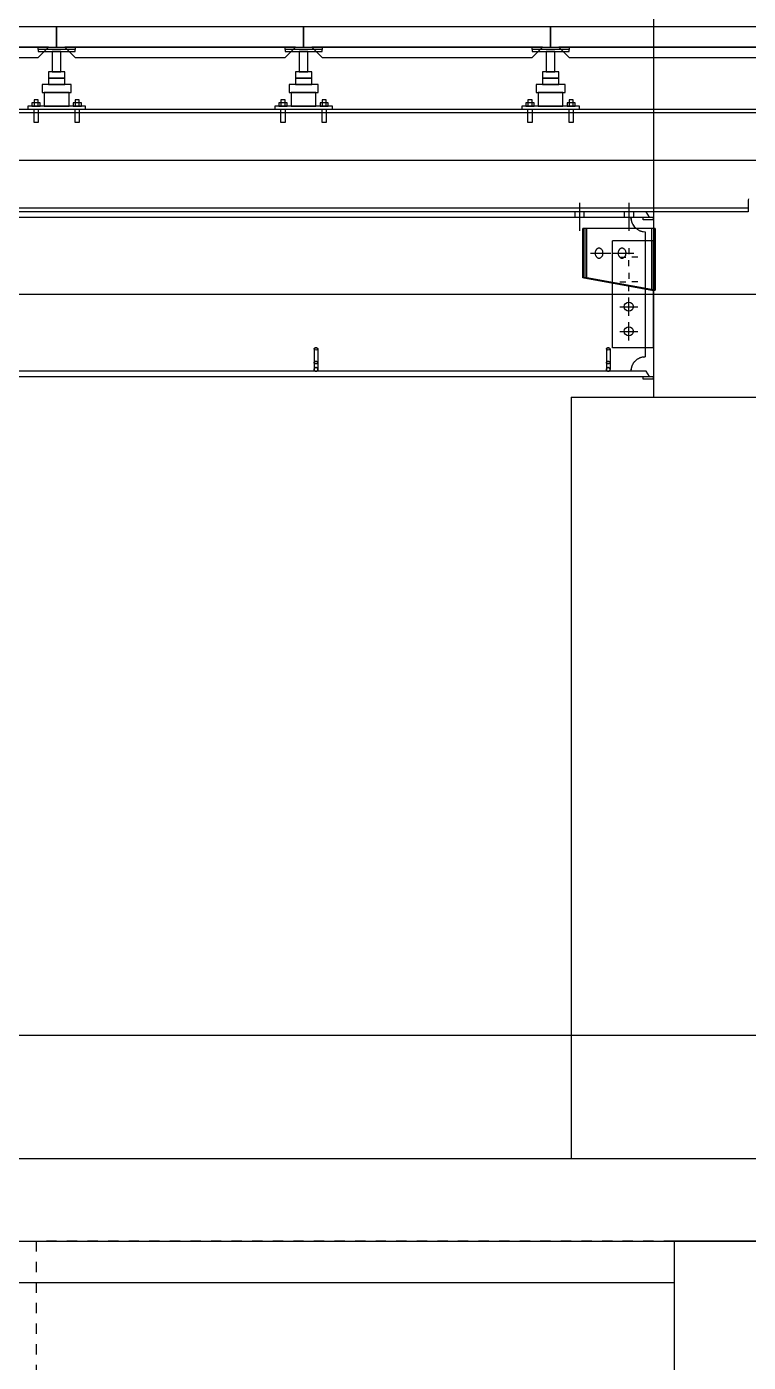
# Model space of a CAD drawing. Header units: millimetres. Extents: x -32710 to 654186, y -254124 to 420220.
# Drawn here: x 237327 to 239080, y 382706 to 385950 of the extents above; entities that cross this region are included whole.
import ezdxf

# ---------------------------------------------------------------- set-up
doc = ezdxf.new("R2010")
doc.units = ezdxf.units.MM
doc.header["$LTSCALE"] = 1000
for name, pattern in [('DXK_LINE_DOT2', [3.9198, 1.9599, -1.9599]), ('DXK_LINE_DOT3', [5.9187, 2.979, -0.9799, 0.9799, -0.9799]), ('TPH12-SEC-@E$0$CENTERK5', [6.916, 6.667, -0.083, 0.083, -0.083]), ('TPH12-SEC-@E$0$DOTK1', [0.1, 0.05, -0.05])]:
    doc.linetypes.add(name, pattern=pattern)
for name, color, linetype in [('MD-20250424-增加TRAY與FS主管位置調整', 7, 'Continuous'), ('Raised Floor', 1, 'Continuous'), ('TPH12-SEC-@E$0$H-SIN', 252, 'TPH12-SEC-@E$0$CENTERK5'), ('TPH12-SEC-@E$0$KABE1', 252, 'Continuous'), ('TPH12-SEC-@E$0$SIAGE3', 252, 'Continuous'), ('TPH12-SEC-@E$0$STEEL3', 252, 'Continuous'), ('TPH12-SEC-@E$0$SUGATA3', 252, 'Continuous'), ('TPH12-SEC-@E$0$SUGATAD', 252, 'TPH12-SEC-@E$0$DOTK1')]:
    doc.layers.add(name, color=color, linetype=linetype)

# ---------------------------------------------------------------- blocks, each defined once
blk = doc.blocks.new('TPH12-SEC-@E')
at = {"layer": 'TPH12-SEC-@E$0$H-SIN'}
for p, q in [((274800, 385950), (45200, 385950)), ((298929.6, 383500), (18729.6, 383500))]:
    blk.add_line(p, q, dxfattribs=at)
at = {"layer": 'TPH12-SEC-@E$0$KABE1'}
for p, q in [((272350, 383200), (188250, 383200)), ((189100, 383000), (272350, 383000))]:
    blk.add_line(p, q, dxfattribs=at)
blk.add_lwpolyline([(238900, 381800), (239500, 381800), (239500, 383000), (238900, 383000)], close=True, dxfattribs=at)
at = {"layer": 'TPH12-SEC-@E$0$SIAGE3'}
blk.add_line((231100, 382900), (238900, 382900), dxfattribs=at)
at = {"layer": 'TPH12-SEC-@E$0$STEEL3'}
blk.add_line((238850, 393725), (238850, 385050), dxfattribs=at)
at = {"layer": 'TPH12-SEC-@E$0$SUGATA3'}
for q in [(238650, 383200), (239750, 385050)]:
    blk.add_line((238650, 385050), q, dxfattribs=at)
at = {"layer": 'TPH12-SEC-@E$0$SUGATAD', "ltscale": 0.5}
blk.add_lwpolyline([(238900, 383000), (237350, 383000), (237350, 381600), (241050, 381600), (241050, 383000), (239500, 383000)], dxfattribs=at)
blk = doc.blocks.new('A$C62b8fcb1')
at = {"color": 8, "linetype": 'DXK_LINE_DOT2'}
for p, q in [((-41295, 2534), (-32905, 2534)), ((-32905, 2525), (-41295, 2525)), ((-33019.5, 2316.1), (-33020, 2313)), ((-33020, 2313), (-33020, 2284)), ((-33020, 2293), (-41180, 2293)), ((-33304.6, 2266), (-33305, 2271)), ((-33020, 2284), (-33267.5, 2284)), ((-33250, 2265), (-33250, 2271)), ((-33419.4, 2244), (-33419.4, 2124)), ((-33246.3, 2244), (-33419.4, 2244)), ((-33412, 2124), (-33412, 2244)), ((-33253.7, 2094), (-33253.7, 2244)), ((-33246.3, 2244), (-33246.3, 2094)), ((-33350, 1954), (-33350, 2214)), ((-33250, 2214), (-33350, 2214)), ((-33275, 2236.4), (-33270, 2236)), ((-33270, 2236), (-33270, 2096.9)), ((-33250, 1954), (-33250, 2214)), ((-33403.1, 2184), (-33357.1, 2184)), ((-33347.9, 2184), (-33301.9, 2184)), ((-33419.4, 2124), (-33253.7, 2094)), ((-33419.4, 2124), (-33412, 2124)), ((-33246.3, 2094), (-33412, 2124)), ((-33253.7, 2094), (-33246.3, 2094)), ((-34074.2, 1952.6), (-34074.5, 1951.5)), ((-34074.5, 1951.5), (-34074.5, 1901.5)), ((-34074.2, 1950.4), (-34074.5, 1951.5)), ((-34073.2, 1953.5), (-34074.2, 1952.6)), ((-34073.2, 1949.5), (-34074.2, 1950.4)), ((-34071.7, 1954.2), (-34073.2, 1953.5)), ((-34071.7, 1948.8), (-34073.2, 1949.5)), ((-34070, 1954.4), (-34071.7, 1954.2)), ((-34070, 1948.6), (-34071.7, 1948.8)), ((-34068.3, 1954.2), (-34070, 1954.4)), ((-34068.3, 1948.8), (-34070, 1948.6)), ((-34066.8, 1953.5), (-34068.3, 1954.2)), ((-34066.8, 1949.5), (-34068.3, 1948.8)), ((-34065.8, 1952.6), (-34066.8, 1953.5)), ((-34065.8, 1950.4), (-34066.8, 1949.5)), ((-34065.5, 1951.5), (-34065.8, 1952.6)), ((-34065.5, 1951.5), (-34065.8, 1950.4)), ((-34065.5, 1951.5), (-34065.5, 1901.5)), ((-33364.2, 1952.6), (-33364.5, 1951.5)), ((-33364.2, 1950.4), (-33364.5, 1951.5)), ((-33364.5, 1951.5), (-33364.5, 1901.5)), ((-33363.2, 1953.5), (-33364.2, 1952.6)), ((-33363.2, 1949.5), (-33364.2, 1950.4)), ((-33361.7, 1954.2), (-33363.2, 1953.5)), ((-33361.7, 1948.8), (-33363.2, 1949.5)), ((-33360, 1954.4), (-33361.7, 1954.2)), ((-33360, 1948.6), (-33361.7, 1948.8)), ((-33358.3, 1954.2), (-33360, 1954.4)), ((-33358.3, 1948.8), (-33360, 1948.6)), ((-33356.8, 1953.5), (-33358.3, 1954.2)), ((-33356.8, 1949.5), (-33358.3, 1948.8)), ((-33355.8, 1952.6), (-33356.8, 1953.5)), ((-33355.8, 1950.4), (-33356.8, 1949.5)), ((-33355.5, 1951.5), (-33355.8, 1952.6)), ((-33355.5, 1951.5), (-33355.8, 1950.4)), ((-33355.5, 1951.5), (-33355.5, 1901.5)), ((-33270, 1954), (-33350, 1954)), ((-34074.2, 1919), (-34074.5, 1917.9)), ((-34074.2, 1916.8), (-34074.5, 1917.9)), ((-34073.2, 1920), (-34074.2, 1919)), ((-34073.2, 1915.9), (-34074.2, 1916.8)), ((-34071.7, 1920.6), (-34073.2, 1920)), ((-34071.7, 1915.3), (-34073.2, 1915.9)), ((-34070, 1920.8), (-34071.7, 1920.6)), ((-34070, 1915), (-34071.7, 1915.3)), ((-34068.3, 1920.6), (-34070, 1920.8)), ((-34068.3, 1915.3), (-34070, 1915)), ((-34066.8, 1920), (-34068.3, 1920.6)), ((-34066.8, 1915.9), (-34068.3, 1915.3)), ((-34065.8, 1919), (-34066.8, 1920)), ((-34065.8, 1916.8), (-34066.8, 1915.9)), ((-34065.5, 1917.9), (-34065.8, 1919)), ((-34065.5, 1917.9), (-34065.8, 1916.8)), ((-33364.2, 1919), (-33364.5, 1917.9)), ((-33364.2, 1916.8), (-33364.5, 1917.9)), ((-33363.2, 1920), (-33364.2, 1919)), ((-33363.2, 1915.9), (-33364.2, 1916.8)), ((-33361.7, 1920.6), (-33363.2, 1920)), ((-33361.7, 1915.3), (-33363.2, 1915.9)), ((-33360, 1920.8), (-33361.7, 1920.6)), ((-33360, 1915), (-33361.7, 1915.3)), ((-33358.3, 1920.6), (-33360, 1920.8)), ((-33358.3, 1915.3), (-33360, 1915)), ((-33356.8, 1920), (-33358.3, 1920.6)), ((-33356.8, 1915.9), (-33358.3, 1915.3)), ((-33355.8, 1919), (-33356.8, 1920)), ((-33355.8, 1916.8), (-33356.8, 1915.9)), ((-33355.5, 1917.9), (-33355.8, 1919)), ((-33355.5, 1917.9), (-33355.8, 1916.8)), ((-33275, 1931.6), (-33270, 1932)), ((-34074.5, 1901.5), (-34074.2, 1903.2)), ((-34074.5, 1901.5), (-34074.2, 1899.8)), ((-34074.2, 1903.2), (-34073.2, 1904.7)), ((-34074.2, 1899.8), (-34073.2, 1898.3)), ((-34073.2, 1904.7), (-34071.7, 1905.7)), ((-34073.2, 1898.3), (-34071.7, 1897.3)), ((-34071.7, 1905.7), (-34070, 1906)), ((-34071.7, 1897.3), (-34070, 1897)), ((-34070, 1906), (-34068.3, 1905.7)), ((-34070, 1897), (-34068.3, 1897.3)), ((-34068.3, 1905.7), (-34066.8, 1904.7)), ((-34068.3, 1897.3), (-34066.8, 1898.3)), ((-34066.8, 1904.7), (-34065.8, 1903.2)), ((-34066.8, 1898.3), (-34065.8, 1899.8)), ((-34065.8, 1903.2), (-34065.5, 1901.5)), ((-34065.8, 1899.8), (-34065.5, 1901.5)), ((-33364.5, 1901.5), (-33364.2, 1903.2)), ((-33364.5, 1901.5), (-33364.2, 1899.8)), ((-33364.2, 1903.2), (-33363.2, 1904.7)), ((-33364.2, 1899.8), (-33363.2, 1898.3)), ((-33363.2, 1904.7), (-33361.7, 1905.7)), ((-33363.2, 1898.3), (-33361.7, 1897.3)), ((-33361.7, 1905.7), (-33360, 1906)), ((-33361.7, 1897.3), (-33360, 1897)), ((-33360, 1906), (-33358.3, 1905.7)), ((-33360, 1897), (-33358.3, 1897.3)), ((-33358.3, 1905.7), (-33358.1, 1905.6)), ((-33358.1, 1905.6), (-33358.3, 1905.7)), ((-33358.3, 1897.3), (-33356.8, 1898.3)), ((-33358.1, 1905.6), (-33356.8, 1904.7)), ((-33356.8, 1904.7), (-33355.8, 1903.2)), ((-33356.8, 1898.3), (-33355.8, 1899.8)), ((-33355.8, 1903.2), (-33355.5, 1901.5)), ((-33355.8, 1899.8), (-33355.5, 1901.5)), ((-33305, 1897), (-33304.6, 1902)), ((-33250, 1878), (-33250, 1884))]:
    blk.add_line(p, q, dxfattribs=at)
at = {"color": 8, "linetype": 'Continuous'}
for p, q in [((-41295, 2534), (-32905, 2534)), ((-32905, 2525), (-41295, 2525)), ((-33430, 2306), (-33430, 2238)), ((-33310, 2306), (-33310, 2238)), ((-33019.5, 2316.1), (-33020, 2313)), ((-33020, 2313), (-33020, 2284)), ((-33020, 2293), (-41180, 2293)), ((-33020, 2284), (-35600, 2284)), ((-35590, 2271), (-33260, 2271)), ((-33267.5, 2284), (-35582.5, 2284)), ((-33441, 2284), (-33441, 2271)), ((-33419, 2284), (-33419, 2271)), ((-33321, 2284), (-33321, 2271)), ((-33305, 2271), (-33304.6, 2266)), ((-33299, 2284), (-33299, 2271)), ((-33275, 2265), (-33275, 2271)), ((-33275, 2271), (-33250, 2271)), ((-33260, 2271), (-33267.5, 2284)), ((-33421.5, 2124), (-33421.5, 2244)), ((-33246.5, 2244), (-33421.5, 2244)), ((-33414.3, 2244), (-33414.3, 2124)), ((-33250, 2265), (-33275, 2265)), ((-33246.5, 2094), (-33246.5, 2244)), ((-33398.5, 2184), (-33353.5, 2184)), ((-33391.7, 2186.3), (-33391.9, 2185.2)), ((-33391.9, 2185.2), (-33391.9, 2184)), ((-33391.9, 2184), (-33391.9, 2182.8)), ((-33391.9, 2182.8), (-33391.7, 2181.7)), ((-33391.5, 2187.5), (-33391.7, 2186.3)), ((-33391.7, 2181.7), (-33391.5, 2180.5)), ((-33391.2, 2188.6), (-33391.5, 2187.5)), ((-33391.5, 2180.5), (-33391.2, 2179.4)), ((-33390.8, 2189.7), (-33391.2, 2188.6)), ((-33391.2, 2179.4), (-33390.8, 2178.3)), ((-33390.3, 2190.7), (-33390.8, 2189.7)), ((-33390.8, 2178.3), (-33390.3, 2177.3)), ((-33389.7, 2191.6), (-33390.3, 2190.7)), ((-33390.3, 2177.3), (-33389.7, 2176.4)), ((-33389.1, 2192.5), (-33389.7, 2191.6)), ((-33389.7, 2176.4), (-33389.1, 2175.5)), ((-33388.4, 2193.3), (-33389.1, 2192.5)), ((-33389.1, 2175.5), (-33388.4, 2174.7)), ((-33387.7, 2194), (-33388.4, 2193.3)), ((-33388.4, 2174.7), (-33387.7, 2174)), ((-33386.8, 2194.6), (-33387.7, 2194)), ((-33387.7, 2174), (-33386.8, 2173.4)), ((-33386, 2195.1), (-33386.8, 2194.6)), ((-33385.1, 2195.5), (-33386, 2195.1)), ((-33384.2, 2195.8), (-33385.1, 2195.5)), ((-33383.3, 2195.9), (-33384.2, 2195.8)), ((-33382.3, 2196), (-33383.3, 2195.9)), ((-33381.4, 2195.9), (-33382.3, 2196)), ((-33380.5, 2195.8), (-33381.4, 2195.9)), ((-33379.5, 2195.5), (-33380.5, 2195.8)), ((-33378.7, 2195.1), (-33379.5, 2195.5)), ((-33377.8, 2194.6), (-33378.7, 2195.1)), ((-33377, 2194), (-33377.8, 2194.6)), ((-33377.8, 2173.4), (-33377, 2174)), ((-33376.2, 2193.3), (-33377, 2194)), ((-33377, 2174), (-33376.2, 2174.7)), ((-33375.5, 2192.5), (-33376.2, 2193.3)), ((-33376.2, 2174.7), (-33375.5, 2175.5)), ((-33374.9, 2191.6), (-33375.5, 2192.5)), ((-33375.5, 2175.5), (-33374.9, 2176.4)), ((-33374.3, 2190.7), (-33374.9, 2191.6)), ((-33374.9, 2176.4), (-33374.3, 2177.3)), ((-33373.9, 2189.7), (-33374.3, 2190.7)), ((-33374.3, 2177.3), (-33373.9, 2178.3)), ((-33373.5, 2188.6), (-33373.9, 2189.7)), ((-33373.9, 2178.3), (-33373.5, 2179.4)), ((-33373.1, 2187.5), (-33373.5, 2188.6)), ((-33373.5, 2179.4), (-33373.1, 2180.5)), ((-33372.9, 2186.3), (-33373.1, 2187.5)), ((-33373.1, 2180.5), (-33372.9, 2181.7)), ((-33372.8, 2185.2), (-33372.9, 2186.3)), ((-33372.9, 2181.7), (-33372.8, 2182.8)), ((-33372.7, 2184), (-33372.8, 2185.2)), ((-33372.8, 2182.8), (-33372.7, 2184)), ((-33342.5, 2184), (-33297.5, 2184)), ((-33335.9, 2185.2), (-33336, 2184)), ((-33336, 2184), (-33335.9, 2182.8)), ((-33335.8, 2186.3), (-33335.9, 2185.2)), ((-33335.9, 2182.8), (-33335.8, 2181.7)), ((-33335.6, 2187.5), (-33335.8, 2186.3)), ((-33335.8, 2181.7), (-33335.6, 2180.5)), ((-33335.2, 2188.6), (-33335.6, 2187.5)), ((-33335.6, 2180.5), (-33335.2, 2179.4)), ((-33334.8, 2189.7), (-33335.2, 2188.6)), ((-33335.2, 2179.4), (-33334.8, 2178.3)), ((-33334.4, 2190.7), (-33334.8, 2189.7)), ((-33334.8, 2178.3), (-33334.4, 2177.3)), ((-33333.8, 2191.6), (-33334.4, 2190.7)), ((-33334.4, 2177.3), (-33333.8, 2176.4)), ((-33333.2, 2192.5), (-33333.8, 2191.6)), ((-33333.8, 2176.4), (-33333.2, 2175.5)), ((-33332.5, 2193.3), (-33333.2, 2192.5)), ((-33333.2, 2175.5), (-33332.5, 2174.7)), ((-33331.7, 2194), (-33332.5, 2193.3)), ((-33332.5, 2174.7), (-33331.7, 2174)), ((-33332, 2174), (-33317.3, 2174)), ((-33330.9, 2194.6), (-33331.7, 2194)), ((-33331.7, 2174), (-33330.9, 2173.4)), ((-33330, 2195.1), (-33330.9, 2194.6)), ((-33329.2, 2195.5), (-33330, 2195.1)), ((-33328.2, 2195.8), (-33329.2, 2195.5)), ((-33327.3, 2195.9), (-33328.2, 2195.8)), ((-33326.4, 2196), (-33327.3, 2195.9)), ((-33325.4, 2195.9), (-33326.4, 2196)), ((-33324.5, 2195.8), (-33325.4, 2195.9)), ((-33323.6, 2195.5), (-33324.5, 2195.8)), ((-33322.7, 2195.1), (-33323.6, 2195.5)), ((-33321.9, 2194.6), (-33322.7, 2195.1)), ((-33321.1, 2194), (-33321.9, 2194.6)), ((-33321.9, 2173.4), (-33321.1, 2174)), ((-33320.3, 2193.3), (-33321.1, 2194)), ((-33321.1, 2174), (-33320.3, 2174.7)), ((-33319.6, 2192.5), (-33320.3, 2193.3)), ((-33320.3, 2174.7), (-33319.6, 2175.5)), ((-33319, 2191.6), (-33319.6, 2192.5)), ((-33319.6, 2175.5), (-33319, 2176.4)), ((-33318.4, 2190.7), (-33319, 2191.6)), ((-33319, 2176.4), (-33318.4, 2177.3)), ((-33317.9, 2189.7), (-33318.4, 2190.7)), ((-33318.4, 2177.3), (-33317.9, 2178.3)), ((-33317.5, 2188.6), (-33317.9, 2189.7)), ((-33317.9, 2178.3), (-33317.5, 2179.4)), ((-33317.2, 2187.5), (-33317.5, 2188.6)), ((-33317.5, 2179.4), (-33317.2, 2180.5)), ((-33317, 2186.3), (-33317.2, 2187.5)), ((-33317.2, 2180.5), (-33317, 2181.7)), ((-33316.8, 2185.2), (-33317, 2186.3)), ((-33317, 2181.7), (-33316.8, 2182.8)), ((-33316.8, 2184), (-33316.8, 2185.2)), ((-33316.8, 2182.8), (-33316.8, 2184)), ((-33310, 2196), (-33310, 2181.3)), ((-33288, 2174), (-33302.7, 2174)), ((-33386.8, 2173.4), (-33386, 2172.9)), ((-33386, 2172.9), (-33385.1, 2172.5)), ((-33385.1, 2172.5), (-33384.2, 2172.2)), ((-33384.2, 2172.2), (-33383.3, 2172.1)), ((-33383.3, 2172.1), (-33382.3, 2172)), ((-33382.3, 2172), (-33381.4, 2172.1)), ((-33381.4, 2172.1), (-33380.5, 2172.2)), ((-33380.5, 2172.2), (-33379.5, 2172.5)), ((-33379.5, 2172.5), (-33378.7, 2172.9)), ((-33378.7, 2172.9), (-33377.8, 2173.4)), ((-33330.9, 2173.4), (-33330, 2172.9)), ((-33330, 2172.9), (-33329.2, 2172.5)), ((-33329.2, 2172.5), (-33328.2, 2172.2)), ((-33328.2, 2172.2), (-33327.3, 2172.1)), ((-33327.3, 2172.1), (-33326.4, 2172)), ((-33326.4, 2172), (-33325.4, 2172.1)), ((-33325.4, 2172.1), (-33324.5, 2172.2)), ((-33324.5, 2172.2), (-33323.6, 2172.5)), ((-33323.6, 2172.5), (-33322.7, 2172.9)), ((-33322.7, 2172.9), (-33321.9, 2173.4)), ((-33310, 2152), (-33310, 2166.7)), ((-33414.3, 2124), (-33421.5, 2124)), ((-33253.7, 2094), (-33421.5, 2124)), ((-33414.3, 2124), (-33246.5, 2094)), ((-33332, 2114), (-33317.3, 2114)), ((-33310, 2136), (-33310, 2121.3)), ((-33288, 2114), (-33302.7, 2114)), ((-33310, 2092), (-33310, 2106.7)), ((-33270, 2096.9), (-33270, 1932)), ((-33246.5, 2094), (-33253.7, 2094)), ((-33332, 2054), (-33288, 2054)), ((-33310, 2032), (-33310, 2076)), ((-33310, 1972), (-33310, 2016)), ((-33332, 1994), (-33288, 1994)), ((-34074.5, 1951.5), (-34074.2, 1952.6)), ((-34074.5, 1951.5), (-34074.5, 1901.5)), ((-34074.2, 1952.6), (-34073.2, 1953.5)), ((-34073.2, 1953.5), (-34071.7, 1954.2)), ((-34071.7, 1954.2), (-34070, 1954.4)), ((-34070, 1954.4), (-34068.3, 1954.2)), ((-34068.3, 1954.2), (-34066.8, 1953.5)), ((-34066.8, 1953.5), (-34065.8, 1952.6)), ((-34065.8, 1952.6), (-34065.5, 1951.5)), ((-34065.5, 1951.5), (-34065.5, 1901.5)), ((-33364.5, 1951.5), (-33364.2, 1952.6)), ((-33364.5, 1951.5), (-33364.5, 1901.5)), ((-33364.2, 1952.6), (-33363.2, 1953.5)), ((-33363.2, 1953.5), (-33361.7, 1954.2)), ((-33361.7, 1954.2), (-33360, 1954.4)), ((-33360, 1954.4), (-33358.3, 1954.2)), ((-33358.3, 1954.2), (-33356.8, 1953.5)), ((-33356.8, 1953.5), (-33355.8, 1952.6)), ((-33355.8, 1952.6), (-33355.5, 1951.5)), ((-33355.5, 1951.5), (-33355.5, 1901.5)), ((-33250, 1954), (-33270, 1954)), ((-34074.5, 1917.9), (-34074.2, 1919)), ((-34074.2, 1919), (-34073.2, 1920)), ((-34073.2, 1920), (-34071.7, 1920.6)), ((-34071.7, 1920.6), (-34070, 1920.8)), ((-34070, 1920.8), (-34068.3, 1920.6)), ((-34068.3, 1920.6), (-34066.8, 1920)), ((-34066.8, 1920), (-34065.8, 1919)), ((-34065.8, 1919), (-34065.5, 1917.9)), ((-33364.5, 1917.9), (-33364.2, 1919)), ((-33364.2, 1919), (-33363.2, 1920)), ((-33363.2, 1920), (-33361.7, 1920.6)), ((-33361.7, 1920.6), (-33360, 1920.8)), ((-33360, 1920.8), (-33358.3, 1920.6)), ((-33358.3, 1920.6), (-33356.8, 1920)), ((-33356.8, 1920), (-33355.8, 1919)), ((-33355.8, 1919), (-33355.5, 1917.9)), ((-33270, 1932), (-33275, 1931.6)), ((-35590, 1884), (-33260, 1884)), ((-33267.5, 1897), (-35582.5, 1897)), ((-34074.2, 1899.8), (-34074.5, 1901.5)), ((-34073.2, 1898.3), (-34074.2, 1899.8)), ((-34071.7, 1897.3), (-34073.2, 1898.3)), ((-34070, 1897), (-34071.7, 1897.3)), ((-34068.3, 1897.3), (-34070, 1897)), ((-34066.8, 1898.3), (-34068.3, 1897.3)), ((-34065.8, 1899.8), (-34066.8, 1898.3)), ((-34065.5, 1901.5), (-34065.8, 1899.8)), ((-33364.2, 1899.8), (-33364.5, 1901.5)), ((-33363.2, 1898.3), (-33364.2, 1899.8)), ((-33361.7, 1897.3), (-33363.2, 1898.3)), ((-33360, 1897), (-33361.7, 1897.3)), ((-33358.3, 1897.3), (-33360, 1897)), ((-33356.8, 1898.3), (-33358.3, 1897.3)), ((-33355.8, 1899.8), (-33356.8, 1898.3)), ((-33355.5, 1901.5), (-33355.8, 1899.8)), ((-33304.6, 1902), (-33305, 1897)), ((-33275, 1878), (-33275, 1884)), ((-33275, 1884), (-33250, 1884)), ((-33260, 1884), (-33267.5, 1897)), ((-33250, 1878), (-33275, 1878))]:
    blk.add_line(p, q, dxfattribs=at)
at = {"color": 8, "linetype": 'DXK_LINE_DOT3'}
for p, q in [((-33200, 2409), (-41600, 2409)), ((-24800, 2409), (-33200, 2409)), ((-35250, 2084), (-32807, 2084))]:
    blk.add_line(p, q, dxfattribs=at)
at = {"color": 8, "linetype": 'Continuous'}
for centre in [(-33310, 2054), (-33310, 1994)]:
    blk.add_circle(centre, 11, dxfattribs=at)
for centre, start, end in [((-33270, 2271), 188.1818, 230.5886), ((-33270, 1897), 98.1818, 171.8182)]:
    blk.add_arc(centre, 35, start, end, dxfattribs=at)
at = {"color": 8, "linetype": 'DXK_LINE_DOT2'}
for centre, radius, start, end in [((-33270, 2271), 35, 188.1818, 261.8182), ((-33270, 1897), 35, 98.1818, 171.8182), ((-34070, 1901.5), 4.5, 90, 270), ((-34070, 1901.5), 4.5, 270, 90), ((-33360, 1901.5), 4.5, 90, 270), ((-33360, 1901.5), 4.5, 270, 90)]:
    blk.add_arc(centre, radius, start, end, dxfattribs=at)

msp = doc.modelspace()

# ---------------------------------------------------------------- linework, layer by layer
at = {"layer": 'Raised Floor'}
for points in [[(237400, 385950), (236800, 385950), (236800, 385900), (237400, 385900)], [(238000, 385950), (237400, 385950), (237400, 385900), (238000, 385900)], [(238600, 385950), (238000, 385950), (238000, 385900), (238600, 385900)], [(239200, 385950), (238600, 385950), (238600, 385900), (239200, 385900)], [(236845, 385875), (237355, 385875), (237380, 385900), (236820, 385900)], [(237355, 385900), (237445, 385900), (237445, 385895), (237355, 385895)], [(237355, 385900), (237445, 385900), (237445, 385895), (237355, 385895)], [(237355, 385890), (237445, 385890), (237445, 385895), (237355, 385895)], [(237355, 385890), (237445, 385890), (237445, 385895), (237355, 385895)], [(237410.5, 385890), (237389.5, 385890), (237389.5, 385840), (237410.5, 385840)], [(237410.5, 385890), (237389.5, 385890), (237389.5, 385840), (237410.5, 385840)], [(237445, 385875), (237955, 385875), (237980, 385900), (237420, 385900)], [(237955, 385900), (238045, 385900), (238045, 385895), (237955, 385895)], [(237955, 385890), (238045, 385890), (238045, 385895), (237955, 385895)], [(238010.5, 385890), (237989.5, 385890), (237989.5, 385840), (238010.5, 385840)], [(238045, 385875), (238555, 385875), (238580, 385900), (238020, 385900)], [(238555, 385900), (238645, 385900), (238645, 385895), (238555, 385895)], [(238555, 385900), (238645, 385900), (238645, 385895), (238555, 385895)], [(238555, 385890), (238645, 385890), (238645, 385895), (238555, 385895)], [(238555, 385890), (238645, 385890), (238645, 385895), (238555, 385895)], [(238610.5, 385890), (238589.5, 385890), (238589.5, 385840), (238610.5, 385840)], [(238610.5, 385890), (238589.5, 385890), (238589.5, 385840), (238610.5, 385840)], [(238645, 385875), (239155, 385875), (239180, 385900), (238620, 385900)], [(237420, 385840), (237380, 385840), (237380, 385825), (237420, 385825)], [(237420, 385840), (237380, 385840), (237380, 385825), (237420, 385825)], [(237420, 385825), (237380, 385825), (237380, 385810), (237420, 385810)], [(237420, 385825), (237380, 385825), (237380, 385810), (237420, 385810)], [(238020, 385840), (237980, 385840), (237980, 385825), (238020, 385825)], [(238020, 385825), (237980, 385825), (237980, 385810), (238020, 385810)], [(238620, 385840), (238580, 385840), (238580, 385825), (238620, 385825)], [(238620, 385840), (238580, 385840), (238580, 385825), (238620, 385825)], [(238620, 385825), (238580, 385825), (238580, 385810), (238620, 385810)], [(238620, 385825), (238580, 385825), (238580, 385810), (238620, 385810)], [(237435, 385810), (237365, 385810), (237365, 385790), (237435, 385790)], [(237435, 385810), (237365, 385810), (237365, 385790), (237435, 385790)], [(237430, 385790), (237370, 385790), (237370, 385757), (237430, 385757)], [(237430, 385790), (237370, 385790), (237370, 385757), (237430, 385757)], [(238035, 385810), (237965, 385810), (237965, 385790), (238035, 385790)], [(238030, 385790), (237970, 385790), (237970, 385757), (238030, 385757)], [(238635, 385810), (238565, 385810), (238565, 385790), (238635, 385790)], [(238635, 385810), (238565, 385810), (238565, 385790), (238635, 385790)], [(238630, 385790), (238570, 385790), (238570, 385757), (238630, 385757)], [(238630, 385790), (238570, 385790), (238570, 385757), (238630, 385757)], [(237330, 385750), (237470, 385750), (237470, 385757), (237330, 385757)], [(237330, 385750), (237470, 385750), (237470, 385757), (237330, 385757)], [(237360, 385765), (237340, 385765), (237340, 385757), (237360, 385757)], [(237360, 385765), (237340, 385765), (237340, 385757), (237360, 385757)], [(237355, 385772), (237345, 385772), (237345, 385757), (237355, 385757)], [(237355, 385772), (237345, 385772), (237345, 385757), (237355, 385757)], [(237355, 385717), (237345, 385717), (237345, 385750), (237355, 385750)], [(237355, 385717), (237345, 385717), (237345, 385750), (237355, 385750)], [(237460, 385765), (237440, 385765), (237440, 385757), (237460, 385757)], [(237460, 385765), (237440, 385765), (237440, 385757), (237460, 385757)], [(237455, 385772), (237445, 385772), (237445, 385757), (237455, 385757)], [(237455, 385772), (237445, 385772), (237445, 385757), (237455, 385757)], [(237455, 385717), (237445, 385717), (237445, 385750), (237455, 385750)], [(237455, 385717), (237445, 385717), (237445, 385750), (237455, 385750)], [(237930, 385750), (238070, 385750), (238070, 385757), (237930, 385757)], [(237960, 385765), (237940, 385765), (237940, 385757), (237960, 385757)], [(237955, 385772), (237945, 385772), (237945, 385757), (237955, 385757)], [(237955, 385717), (237945, 385717), (237945, 385750), (237955, 385750)], [(238060, 385765), (238040, 385765), (238040, 385757), (238060, 385757)], [(238055, 385772), (238045, 385772), (238045, 385757), (238055, 385757)], [(238055, 385717), (238045, 385717), (238045, 385750), (238055, 385750)], [(238530, 385750), (238670, 385750), (238670, 385757), (238530, 385757)], [(238530, 385750), (238670, 385750), (238670, 385757), (238530, 385757)], [(238560, 385765), (238540, 385765), (238540, 385757), (238560, 385757)], [(238560, 385765), (238540, 385765), (238540, 385757), (238560, 385757)], [(238555, 385772), (238545, 385772), (238545, 385757), (238555, 385757)], [(238555, 385772), (238545, 385772), (238545, 385757), (238555, 385757)], [(238555, 385717), (238545, 385717), (238545, 385750), (238555, 385750)], [(238555, 385717), (238545, 385717), (238545, 385750), (238555, 385750)], [(238660, 385765), (238640, 385765), (238640, 385757), (238660, 385757)], [(238660, 385765), (238640, 385765), (238640, 385757), (238660, 385757)], [(238655, 385772), (238645, 385772), (238645, 385757), (238655, 385757)], [(238655, 385772), (238645, 385772), (238645, 385757), (238655, 385757)], [(238655, 385717), (238645, 385717), (238645, 385750), (238655, 385750)], [(238655, 385717), (238645, 385717), (238645, 385750), (238655, 385750)]]:
    msp.add_lwpolyline(points, close=True, dxfattribs=at)

# ---------------------------------------------------------------- block references
msp.add_blockref('TPH12-SEC-@E', (0, 0))
at = {"layer": 'MD-20250424-增加TRAY與FS主管位置調整'}
msp.add_blockref('A$C62b8fcb1', (272100, 383216), dxfattribs=at)

doc.saveas('drawing.dxf')
